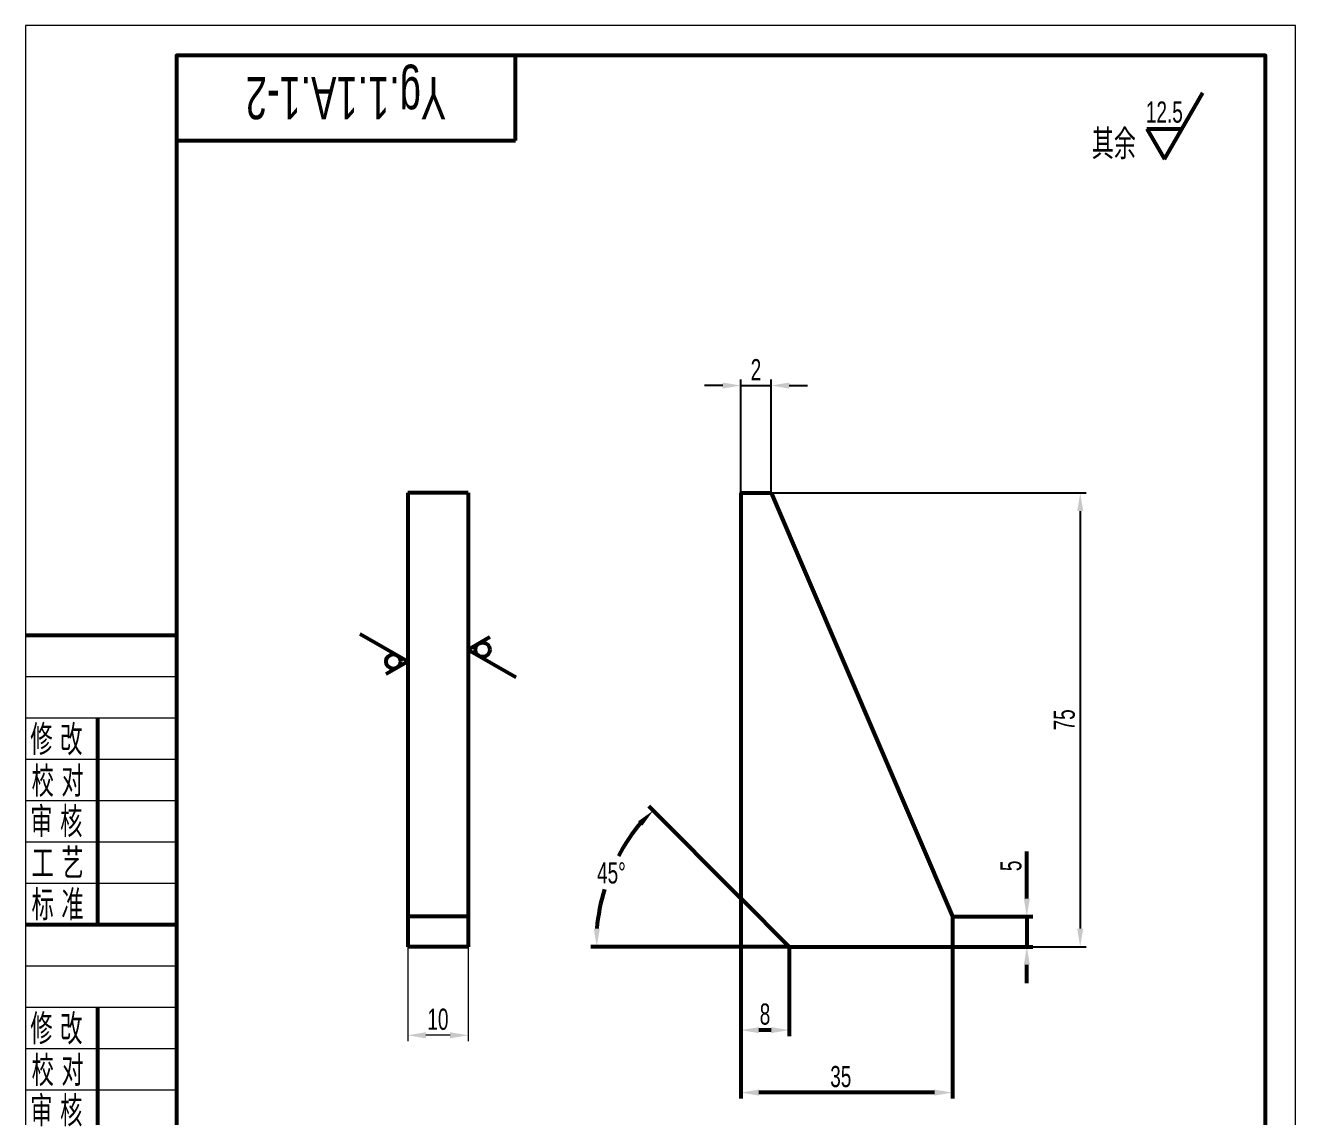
# Model space of a CAD drawing. Extents: x -25 to 185, y -5 to 292.
# Drawn here: x -25 to 185, y 111.7 to 292 of the extents above; entities that cross this region are included whole.
import ezdxf
from ezdxf.enums import TextEntityAlignment as Align

# ---------------------------------------------------------------- set-up
doc = ezdxf.new("R2010")
doc.units = 0
doc.header["$LTSCALE"] = 10
doc.header["$MEASUREMENT"] = 0
doc.layers.get('0').update_dxf_attribs({"linetype": 'CONTINUOUS', "lineweight": 53})
doc.layers.get('Defpoints').update_dxf_attribs({"linetype": 'CONTINUOUS', "lineweight": 53})
for name, color, linetype, lineweight in [('01', 7, 'CONTINUOUS', 53), ('02', 1, 'CONTINUOUS', 20), ('08', 1, 'CONTINUOUS', 20), ('11', 3, 'CONTINUOUS', 20)]:
    doc.layers.add(name, color=color, linetype=linetype, lineweight=lineweight)
doc.styles.add('INTECAD', font='GBTXT', dxfattribs={"width": 0.67, "bigfont": 'INTECAD'})
doc.styles.get("Standard").update_dxf_attribs({"font": 'GBTXT', "width": 0.67, "bigfont": 'INTECAD'})
doc.dimstyles.new('INTE', dxfattribs={"dimtxt": 3.5, "dimasz": 3, "dimexe": 1, "dimexo": 0, "dimgap": 1, "dimtad": 0, "dimdec": 4, "dimdsep": 46, "dimtxsty": 'Standard', "dimcen": 0, "dimclrd": 1, "dimclre": 1, "dimclrt": 3, "dimadec": 0, "dimazin": 0, "dimtfac": 1, "dimtdec": 4, "dimtix": 1, "dimtmove": 0, "dimatfit": 0, "dimfxl": 0, "dimtvp": 0.75, "dimtolj": 1, "dimtzin": 0, "dimarcsym": 0})

# ---------------------------------------------------------------- blocks, each defined once
blk = doc.blocks.new('D_H_D_H')
at = {"layer": '01'}
for p, q in [((56, -14), (56, 0)), ((0, -14), (56, -14))]:
    blk.add_line(p, q, dxfattribs=at)
blk = doc.blocks.new('*U1')
at = {"layer": '01'}
blk.add_lwpolyline([(0, 0), (180, 0), (180, 287), (0, 287)], close=True, dxfattribs=at)
at = {"layer": '02'}
blk.add_lwpolyline([(-25, -5), (185, -5), (185, 292), (-25, 292)], close=True, dxfattribs=at)
blk = doc.blocks.new('*D2')
at = {"color": 1}
for p, q in [((72.62, 150.68), (72.62, 117.58)), ((107.62, 142.68), (107.62, 117.58)), ((104.62, 118.58), (75.62, 118.58))]:
    blk.add_line(p, q, dxfattribs=at)
for points in [[(72.62, 118.58), (75.62, 119.08), (75.62, 118.08)], [(107.62, 118.58), (104.62, 118.08), (104.62, 119.08)]]:
    blk.add_solid(points, dxfattribs=at)
at = {"color": 3, "insert": (89.15, 121.21), "char_height": 3.5, "width": 9.3368, "attachment_point": 5}
blk.add_mtext('35', dxfattribs=at)
blk = doc.blocks.new('*D3')
at = {"color": 1}
for p, q in [((80.62, 142.68), (80.62, 127.9)), ((77.62, 128.9), (75.62, 128.9))]:
    blk.add_line(p, q, dxfattribs=at)
for points in [[(72.62, 128.9), (75.62, 129.4), (75.62, 128.4)], [(80.62, 128.9), (77.62, 128.4), (77.62, 129.4)]]:
    blk.add_solid(points, dxfattribs=at)
at = {"color": 3, "insert": (76.62, 131.53), "char_height": 3.5, "width": 5.8368, "attachment_point": 5}
blk.add_mtext('8', dxfattribs=at)
blk = doc.blocks.new('*D4')
at = {"color": 1}
for p, q in [((72.62, 150.68), (57.42, 165.89)), ((80.62, 142.68), (47.81, 142.68))]:
    blk.add_line(p, q, dxfattribs=at)
for start, end in [(140.3867, 152.0228), (162.7676, 174.6133)]:
    blk.add_arc((80.62, 142.68), 31.96, start, end, dxfattribs=at)
for points in [[(58.13, 165.18), (56.36, 162.71), (55.65, 163.41)], [(48.81, 142.68), (49.31, 145.68), (48.31, 145.68)]]:
    blk.add_solid(points, dxfattribs=at)
at = {"color": 3, "insert": (51.23, 154.86), "char_height": 3.5, "width": 11.6702, "attachment_point": 5}
blk.add_mtext('45°', dxfattribs=at)
blk = doc.blocks.new('*D5')
at = {"color": 1}
for p, q in [((119.91, 150.68), (119.91, 158.42)), ((107.62, 147.68), (120.91, 147.68)), ((119.91, 147.68), (119.91, 142.68)), ((107.62, 142.68), (120.91, 142.68)), ((119.91, 136.68), (119.91, 139.68))]:
    blk.add_line(p, q, dxfattribs=at)
for points in [[(119.91, 147.68), (119.41, 150.68), (120.41, 150.68)], [(119.91, 142.68), (120.41, 139.68), (119.41, 139.68)]]:
    blk.add_solid(points, dxfattribs=at)
at = {"color": 3, "insert": (117.29, 156.05), "char_height": 3.5, "width": 5.8368, "attachment_point": 5, "rotation": 90}
blk.add_mtext('5', dxfattribs=at)
blk = doc.blocks.new('*D6')
at = {"color": 1, "lineweight": -2}
for p, q in [((93.28, 214.73), (93.28, 233.48)), ((98.28, 214.73), (98.28, 233.48)), ((90.28, 232.48), (87.28, 232.48)), ((93.28, 232.48), (98.28, 232.48)), ((101.28, 232.48), (104.28, 232.48))]:
    blk.add_line(p, q, dxfattribs=at)
at = {"color": 1}
for points in [[(90.28, 232.98), (90.28, 231.98), (93.28, 232.48)], [(101.28, 232.98), (101.28, 231.98), (98.28, 232.48)]]:
    blk.add_solid(points, dxfattribs=at)
at = {"layer": 'Defpoints', "color": 0}
for p in [(98.28, 232.48), (93.28, 214.73), (98.28, 214.73)]:
    blk.add_point(p, dxfattribs=at)
at = {"color": 3, "insert": (95.78, 235.1), "char_height": 3.5, "attachment_point": 5}
blk.add_mtext('\\A1;2', dxfattribs=at)
blk = doc.blocks.new('*D7')
at = {"color": 1, "lineweight": -2}
for p, q in [((95.78, 214.73), (150.39, 214.73)), ((149.39, 211.73), (149.39, 142.73)), ((95.78, 139.73), (150.39, 139.73))]:
    blk.add_line(p, q, dxfattribs=at)
at = {"color": 1}
for points in [[(148.89, 211.73), (149.89, 211.73), (149.39, 214.73)], [(148.89, 142.73), (149.89, 142.73), (149.39, 139.73)]]:
    blk.add_solid(points, dxfattribs=at)
at = {"layer": 'Defpoints', "color": 0}
for p in [(95.78, 214.73), (95.78, 139.73), (149.39, 139.73)]:
    blk.add_point(p, dxfattribs=at)
at = {"color": 3, "insert": (146.76, 177.23), "char_height": 3.5, "attachment_point": 5, "rotation": 90}
blk.add_mtext('\\A1;75', dxfattribs=at)
blk = doc.blocks.new('ROUGH3', base_point=(12, -20))
at = {"layer": '01'}
for p, q in [((17, -17.11), (12, -20)), ((17, -17.11), (17, -22.89)), ((12, -20), (23, -26.35))]:
    blk.add_line(p, q, dxfattribs=at)
blk = doc.blocks.new('*U9', base_point=(151.3, 269.88))
at = {"layer": '01', "rotation": 90}
blk.add_blockref('ROUGH3', (163.3, 269.88), dxfattribs=at)
at = {"layer": '11', "width": 0.67}
blk.add_text('12.5', height=3.5, dxfattribs=at).set_placement((163.3, 277.68), align=Align.MIDDLE_CENTER)
blk.add_text('其余', height=4.949, dxfattribs=at).set_placement((151.3, 269.88))
blk = doc.blocks.new('*D11')
at = {"layer": '08', "color": 1}
for p, q in [((17.55, 142.68), (17.55, 127.05)), ((27.55, 142.68), (27.55, 127.05)), ((24.55, 128.05), (20.55, 128.05))]:
    blk.add_line(p, q, dxfattribs=at)
for points in [[(17.55, 128.05), (20.55, 128.55), (20.55, 127.55)], [(27.55, 128.05), (24.55, 127.55), (24.55, 128.55)]]:
    blk.add_solid(points, dxfattribs=at)
at = {"layer": '08', "color": 3, "insert": (22.55, 130.68), "char_height": 3.5, "width": 7.5868, "attachment_point": 5}
blk.add_mtext('10', dxfattribs=at)
blk = doc.blocks.new('ROUGH1', base_point=(56.49, 199.26))
at = {"layer": '01'}
for p, q in [((61.49, 202.15), (56.49, 199.26)), ((56.49, 199.26), (67.49, 192.91))]:
    blk.add_line(p, q, dxfattribs=at)
blk.add_circle((59.83, 199.26), 1.67, dxfattribs=at)
blk = doc.blocks.new('*U12', base_point=(27.55, 191.78))
at = {"layer": '11', "xscale": 0.7142857143, "yscale": 0.7142857143}
blk.add_blockref('ROUGH1', (27.55, 191.78), dxfattribs=at)
blk = doc.blocks.new('*U13', base_point=(17.55, 189.83))
at = {"layer": '11', "xscale": 0.7142857143, "yscale": 0.7142857143, "rotation": 180}
blk.add_blockref('ROUGH1', (17.55, 189.83), dxfattribs=at)
blk = doc.blocks.new('Z_Z_Z')
at = {"layer": '01'}
for p, q in [((-25, 191.22), (0, 191.22)), ((-13, 143.41), (-13, 177.56)), ((-25, 143.41), (0, 143.41)), ((-13, 95.61), (-13, 129.76)), ((-25, 95.61), (0, 95.61)), ((-13, 47.8), (-13, 81.95)), ((-25, 47.8), (0, 47.8)), ((-13, 6.83), (-13, 47.8)), ((-25, 6.83), (0, 6.83))]:
    blk.add_line(p, q, dxfattribs=at)
at = {"layer": '02'}
for p, q in [((-25, 184.39), (0, 184.39)), ((-25, 177.56), (0, 177.56)), ((-25, 170.73), (0, 170.73)), ((-25, 163.9), (0, 163.9)), ((-25, 157.07), (0, 157.07)), ((-25, 150.24), (0, 150.24)), ((-25, 136.59), (0, 136.59)), ((-25, 129.76), (0, 129.76)), ((-25, 122.93), (0, 122.93)), ((-25, 116.1), (0, 116.1)), ((-25, 109.27), (0, 109.27)), ((-25, 102.44), (0, 102.44)), ((-25, 88.78), (0, 88.78)), ((-25, 81.95), (0, 81.95)), ((-25, 75.12), (0, 75.12)), ((-25, 68.29), (0, 68.29)), ((-25, 61.46), (0, 61.46)), ((-25, 54.63), (0, 54.63)), ((-25, 40.98), (0, 40.98)), ((-25, 34.15), (0, 34.15)), ((-25, 27.32), (0, 27.32)), ((-25, 20.49), (0, 20.49)), ((-25, 13.66), (0, 13.66)), ((-25, 0), (0, 0))]:
    blk.add_line(p, q, dxfattribs=at)
at = {"layer": '11', "style": 'INTECAD', "width": 0.67}
for s, p in [('修 改', (-24.19, 171.4)), ('校 对', (-23.98, 164.52)), ('审 核', (-24.19, 157.84)), ('工 艺', (-23.98, 150.96)), ('标 准', (-23.98, 144.08)), ('修 改', (-24.19, 123.6)), ('校 对', (-23.98, 116.72)), ('审 核', (-24.19, 110.04)), ('工 艺', (-23.98, 103.16)), ('标 准', (-23.98, 96.27)), ('修 改', (-24.19, 75.79)), ('校 对', (-23.98, 68.91)), ('审 核', (-24.19, 62.23)), ('工 艺', (-23.98, 55.35)), ('标 准', (-23.98, 48.47)), ('设 计', (-24.19, 41.65)), ('校 对', (-23.98, 34.76)), ('审 核', (-24.19, 28.09)), ('工 艺', (-23.98, 21.21)), ('标 准', (-23.98, 14.32)), ('批 准', (-23.78, 7.23))]:
    blk.add_text(s, height=5, dxfattribs=at).set_placement(p)

msp = doc.modelspace()

# ---------------------------------------------------------------- linework, layer by layer
for p, q in [((93.27737, 214.73388), (93.27737, 147.73388)), ((93.27737, 214.73388), (98.27737, 214.73388)), ((98.27737, 214.73388), (128.27737, 144.73388)), ((93.27737, 147.73388), (101.27737, 139.73388)), ((128.27737, 144.73388), (128.27737, 139.73388)), ((101.27737, 139.73388), (128.27737, 139.73388))]:
    msp.add_line(p, q)
at = {"layer": '01'}
for p, q in [((38.20091, 214.73388), (38.20091, 139.73388)), ((48.20091, 214.73388), (38.20091, 214.73388)), ((48.20091, 214.73388), (48.20091, 139.73388)), ((48.20091, 144.73388), (38.20091, 144.73388)), ((48.20091, 139.73388), (38.20091, 139.73388))]:
    msp.add_line(p, q, dxfattribs=at)

# ---------------------------------------------------------------- block references
for name, p in [('D_H_D_H', (0, 287)), ('Z_Z_Z', (0, 0))]:
    msp.add_blockref(name, p)
msp.add_blockref('*U9', (151.30435, 269.88079), dxfattribs=at)
at = {"layer": '02'}
msp.add_blockref('*U1', (0, 0), dxfattribs=at)
at = {"layer": '11'}
for name, p in [('*U13', (38.20091, 186.88)), ('*U12', (48.20091, 188.82576))]:
    msp.add_blockref(name, p, dxfattribs=at)

# ---------------------------------------------------------------- texts
at = {"layer": '11', "width": 0.67}
msp.add_text('Yg.1.1A.1-2', height=7, rotation=180, dxfattribs=at).set_placement((28, 280), align=Align.MIDDLE_CENTER)

# ---------------------------------------------------------------- dimensions: what is measured, and where the dimension line sits
for base, p1, p2, angle, text, picture, middle, dimtype in [((98.27737, 232.47513), (93.27737, 214.73388), (98.27737, 214.73388), 0, '2', '*D6', (95.77737, 232.47513), 161), ((149.38809, 139.73388), (95.77737, 214.73388), (95.77737, 139.73388), 270, '75', '*D7', (149.38809, 177.23388), 160)]:
    dim = msp.add_linear_dim(base=base, p1=p1, p2=p2, angle=angle, text=text, dimstyle='INTE')
    dim.commit()
    dim.dimension.update_dxf_attribs({"geometry": picture, "text_midpoint": middle, "dimtype": dimtype})
dim = msp.add_angular_dim_2l(base=(69.56031, 142.23388), line1=((101.27737, 139.73388), (128.27737, 139.73388)), line2=((93.27737, 147.73388), (101.27737, 139.73388)), dimstyle='INTE', override={"dimadec": 4})
dim.commit()
dim.dimension.update_dxf_attribs({"geometry": '*D4', "text_midpoint": (71.88375, 151.90911), "insert": (20.65367, -2.95052)})
for base, p1, p2, angle, picture, middle in [((140.56547, 139.73388), (128.27737, 144.73388), (128.27737, 139.73388), 270, '*D5', (137.94047, 153.10179)), ((93.27737, 115.63123), (128.27737, 139.73388), (93.27737, 139.73388), 180, '*D2', (109.80354, 118.25624)), ((93.27737, 125.95001), (101.27737, 139.73388), (93.27737, 139.73388), 180, '*D3', (97.27737, 128.57501))]:
    dim = msp.add_linear_dim(base=base, p1=p1, p2=p2, angle=angle, dimstyle='INTE')
    dim.commit()
    dim.dimension.update_dxf_attribs({"geometry": picture, "text_midpoint": middle, "dimtype": 160, "insert": (20.65367, -2.95052)})
at = {"layer": '08'}
dim = msp.add_linear_dim(base=(38.20091, 125.10216), p1=(48.20091, 219.73388), p2=(38.20091, 219.73388), dimstyle='INTE', dxfattribs=at)
dim.commit()
dim.dimension.update_dxf_attribs({"geometry": '*D11', "text_midpoint": (43.20091, 127.72716), "dimtype": 160, "insert": (20.65367, -2.95052)})

doc.saveas('drawing.dxf')
